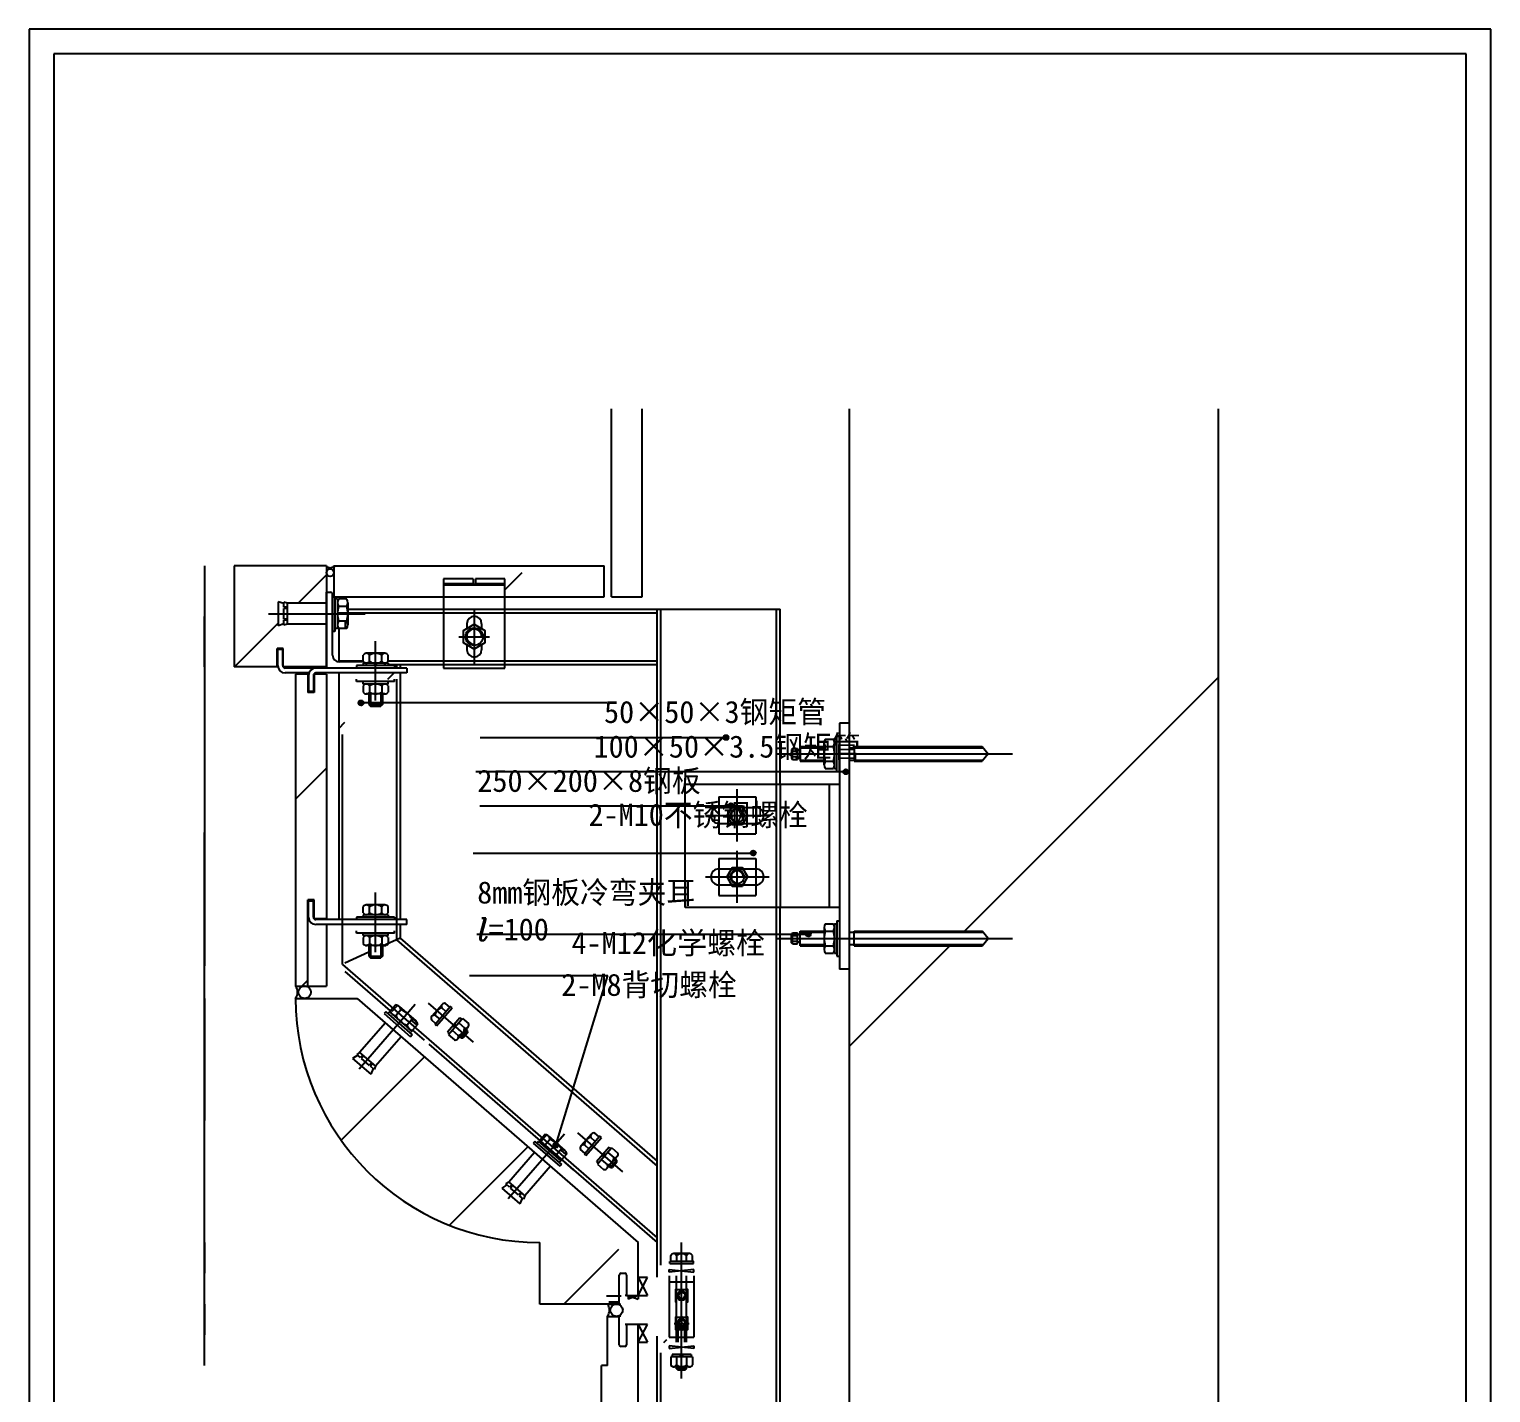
# Model space of a CAD drawing. Header units: metres. Extents: x -1 to 2084, y -1985 to 0.
# Drawn here: x 896 to 2084, y -1413 to -305 of the extents above; entities that cross this region are included whole.
import ezdxf

# ---------------------------------------------------------------- set-up
doc = ezdxf.new("R2010")
doc.units = ezdxf.units.M
for name, color, linetype in [('ASHADE', 1, 'Continuous'), ('图层1', 8, 'Continuous'), ('图框', 5, 'Continuous'), ('外形', 3, 'Continuous'), ('文字标注1', 4, 'Continuous'), ('轴线', 6, 'Continuous')]:
    doc.layers.add(name, color=color, linetype=linetype)
doc.dimstyles.get("Standard").update_dxf_attribs({"dimtxt": 2.5, "dimasz": 2.5, "dimexe": 1.25, "dimexo": 0.625, "dimtad": 1, "dimcen": 2.5, "dimazin": 3, "dimtfac": 1, "dimtmove": 0, "dimatfit": 3})

# ---------------------------------------------------------------- blocks, each defined once
blk = doc.blocks.new('_CLOSEDFILLED')
at = {"color": 0, "linetype": 'BYBLOCK'}
blk.add_solid([(-1, 0.2), (0, 0), (-1, -0.2)], dxfattribs=at)
blk = doc.blocks.new('*D9')
for p, q in [((1038.51, -740.99), (1038.51, -781.99)), ((1038.26, -781.99), (1038.01, -781.99)), ((1038.51, -822.99), (1038.51, -781.99)), ((1038.51, -781.99), (1038.51, -781.99)), ((1038.76, -781.99), (1039.01, -781.99))]:
    blk.add_line(p, q)
at = {"layer": 'Defpoints'}
for p in [(1038.51, -740.99), (1038.51, -781.99), (1038.51, -822.99)]:
    blk.add_point(p, dxfattribs=at)
at = {"xscale": 0.25, "yscale": 0.25}
blk.add_blockref('_CLOSEDFILLED', (1038.51, -781.99), dxfattribs=at)
at = {"xscale": 0.25, "yscale": 0.25, "rotation": 180}
blk.add_blockref('_CLOSEDFILLED', (1038.51, -781.99), dxfattribs=at)
at = {"insert": (1038.51, -780.865), "char_height": 1, "attachment_point": 5}
blk.add_mtext('0', dxfattribs=at)
blk = doc.blocks.new('*D10')
for p, q in [((1038.51, -822.99), (1038.51, -957.74)), ((1038.26, -957.74), (1038.01, -957.74)), ((1038.51, -1092.49), (1038.51, -957.74)), ((1038.51, -957.74), (1038.51, -957.74)), ((1038.76, -957.74), (1039.01, -957.74))]:
    blk.add_line(p, q)
at = {"layer": 'Defpoints'}
for p in [(1038.51, -822.99), (1038.51, -957.74), (1038.51, -1092.49)]:
    blk.add_point(p, dxfattribs=at)
at = {"xscale": 0.25, "yscale": 0.25}
blk.add_blockref('_CLOSEDFILLED', (1038.51, -957.74), dxfattribs=at)
at = {"xscale": 0.25, "yscale": 0.25, "rotation": 180}
blk.add_blockref('_CLOSEDFILLED', (1038.51, -957.74), dxfattribs=at)
at = {"insert": (1038.51, -956.615), "char_height": 1, "attachment_point": 5}
blk.add_mtext('0', dxfattribs=at)
blk = doc.blocks.new('*D11')
for p, q in [((1038.51, -1092.49), (1038.51, -1191.74)), ((1038.26, -1191.74), (1038.01, -1191.74)), ((1038.51, -1290.99), (1038.51, -1191.74)), ((1038.51, -1191.74), (1038.51, -1191.74)), ((1038.76, -1191.74), (1039.01, -1191.74))]:
    blk.add_line(p, q)
at = {"layer": 'Defpoints'}
for p in [(1038.51, -1092.49), (1038.51, -1191.74), (1038.51, -1290.99)]:
    blk.add_point(p, dxfattribs=at)
at = {"xscale": 0.25, "yscale": 0.25}
blk.add_blockref('_CLOSEDFILLED', (1038.51, -1191.74), dxfattribs=at)
at = {"xscale": 0.25, "yscale": 0.25, "rotation": 180}
blk.add_blockref('_CLOSEDFILLED', (1038.51, -1191.74), dxfattribs=at)
at = {"insert": (1038.51, -1190.615), "char_height": 1, "attachment_point": 5}
blk.add_mtext('0', dxfattribs=at)
blk = doc.blocks.new('*D12')
for p, q in [((1038.51, -1290.99), (1038.51, -1315.99)), ((1038.26, -1315.99), (1038.01, -1315.99)), ((1038.51, -1340.99), (1038.51, -1315.99)), ((1038.51, -1315.99), (1038.51, -1315.99)), ((1038.76, -1315.99), (1039.01, -1315.99))]:
    blk.add_line(p, q)
at = {"layer": 'Defpoints'}
for p in [(1038.51, -1290.99), (1038.51, -1315.99), (1038.51, -1340.99)]:
    blk.add_point(p, dxfattribs=at)
at = {"xscale": 0.25, "yscale": 0.25}
blk.add_blockref('_CLOSEDFILLED', (1038.51, -1315.99), dxfattribs=at)
at = {"xscale": 0.25, "yscale": 0.25, "rotation": 180}
blk.add_blockref('_CLOSEDFILLED', (1038.51, -1315.99), dxfattribs=at)
at = {"insert": (1038.51, -1314.865), "char_height": 1, "attachment_point": 5}
blk.add_mtext('0', dxfattribs=at)
blk = doc.blocks.new('*D13')
for p, q in [((1038.51, -1340.99), (1038.51, -1365.99)), ((1038.26, -1365.99), (1038.01, -1365.99)), ((1038.51, -1390.99), (1038.51, -1365.99)), ((1038.51, -1365.99), (1038.51, -1365.99)), ((1038.76, -1365.99), (1039.01, -1365.99))]:
    blk.add_line(p, q)
at = {"layer": 'Defpoints'}
for p in [(1038.51, -1340.99), (1038.51, -1365.99), (1038.51, -1390.99)]:
    blk.add_point(p, dxfattribs=at)
at = {"xscale": 0.25, "yscale": 0.25}
blk.add_blockref('_CLOSEDFILLED', (1038.51, -1365.99), dxfattribs=at)
at = {"xscale": 0.25, "yscale": 0.25, "rotation": 180}
blk.add_blockref('_CLOSEDFILLED', (1038.51, -1365.99), dxfattribs=at)
at = {"insert": (1038.51, -1364.865), "char_height": 1, "attachment_point": 5}
blk.add_mtext('0', dxfattribs=at)
blk = doc.blocks.new('*D14')
for p, q in [((1038.51, -740.99), (1038.51, -1065.99)), ((1038.26, -1065.99), (1038.01, -1065.99)), ((1038.51, -1390.99), (1038.51, -1065.99)), ((1038.51, -1065.99), (1038.51, -1065.99)), ((1038.76, -1065.99), (1039.01, -1065.99))]:
    blk.add_line(p, q)
at = {"layer": 'Defpoints'}
for p in [(1038.51, -740.99), (1038.51, -1065.99), (1038.51, -1390.99)]:
    blk.add_point(p, dxfattribs=at)
at = {"xscale": 0.25, "yscale": 0.25}
blk.add_blockref('_CLOSEDFILLED', (1038.51, -1065.99), dxfattribs=at)
at = {"xscale": 0.25, "yscale": 0.25, "rotation": 180}
blk.add_blockref('_CLOSEDFILLED', (1038.51, -1065.99), dxfattribs=at)
at = {"insert": (1038.51, -1064.865), "char_height": 1, "attachment_point": 5}
blk.add_mtext('0', dxfattribs=at)

msp = doc.modelspace()

# ---------------------------------------------------------------- hatches: boundary and pattern name
h = msp.add_hatch()
h.set_pattern_fill('AR-SAND')
h.paths.add_polyline_path([(1143.51, -740.99, -0.49), (1137.51, -740.99), (1137.51, -746.46, -1), (1143.51, -746.46)])
h = msp.add_hatch()
h.set_pattern_fill('ANSI37', scale=25)
h.paths.add_polyline_path([(1143.51, -746.46, 1), (1137.51, -746.46, 1)])
at = {"layer": 'ASHADE'}
h = msp.add_hatch(dxfattribs=at)
h.set_pattern_fill('SOLID')
h.paths.add_polyline_path([(1167.7, -852.33, -1), (1163.7, -852.33, -1)])
h = msp.add_hatch(dxfattribs=at)
h.set_pattern_fill('SOLID')
h.paths.add_polyline_path([(1460.36, -880.47, 1), (1464.36, -880.47, 1)])
h = msp.add_hatch(dxfattribs=at)
h.set_pattern_fill('SOLID')
h.paths.add_polyline_path([(1557.7, -908.31, 1), (1561.7, -908.31, 1)])
h = msp.add_hatch(dxfattribs=at)
h.set_pattern_fill('SOLID')
h.paths.add_polyline_path([(1464.34, -935.95, 1), (1468.34, -935.95, 1)])
h = msp.add_hatch(dxfattribs=at)
h.set_pattern_fill('SOLID')
h.paths.add_polyline_path([(1482.48, -974.33, 1), (1486.48, -974.33, 1)])
h = msp.add_hatch(dxfattribs=at)
h.set_pattern_fill('SOLID')
h.paths.add_polyline_path([(1527.22, -1040.17, 1), (1531.22, -1040.17, 1)])
h = msp.add_hatch(dxfattribs=at)
h.set_pattern_fill('SOLID')
h.paths.add_polyline_path([(1322.04, -1211.71, 1), (1326.04, -1211.71, 1)])
at = {"layer": '图层1'}
h = msp.add_hatch(dxfattribs=at)
h.set_pattern_fill('AR-CONC', scale=20)
h.paths.add_polyline_path([(1675.51, -893.76), (1670.51, -899.76), (1566.51, -899.76), (1566.51, -898.76), (1562.51, -898.76), (1562.51, -1038.76), (1566.51, -1038.76), (1566.51, -1037.76), (1670.51, -1037.76), (1675.51, -1043.76), (1670.51, -1049.76), (1566.51, -1049.76), (1566.51, -1048.76), (1562.51, -1048.76), (1562.51, -1461.11), (1862.51, -1461.11), (1862.51, -613.32), (1562.51, -613.32), (1562.51, -888.76), (1566.51, -888.76), (1566.51, -887.76), (1670.51, -887.76)])
h = msp.add_hatch(dxfattribs=at)
h.set_pattern_fill('ANSI31', scale=300)
h.paths.add_polyline_path([(1675.51, -893.76), (1670.51, -899.76), (1566.51, -899.76), (1566.51, -898.76), (1562.51, -898.76), (1562.51, -1038.76), (1566.51, -1038.76), (1566.51, -1037.76), (1670.51, -1037.76), (1675.51, -1043.76), (1670.51, -1049.76), (1566.51, -1049.76), (1566.51, -1048.76), (1562.51, -1048.76), (1562.51, -1461.11), (1862.51, -1461.11), (1862.51, -613.32), (1562.51, -613.32), (1562.51, -888.76), (1566.51, -888.76), (1566.51, -887.76), (1670.51, -887.76)])
h = msp.add_hatch(dxfattribs=at)
h.set_pattern_fill('ANSI33', scale=35)
h.paths.add_polyline_path([(1137.51, -740.99), (1062.51, -740.99), (1062.51, -822.99), (1097.51, -822.99), (1097.51, -807.99), (1102.51, -807.99), (1102.51, -822.99), (1137.51, -822.99), (1137.51, -788.43), (1105.65, -788.43), (1102.92, -789.25), (1102.92, -788.16), (1098.25, -789.56), (1098.25, -770.14), (1102.92, -771.54), (1102.92, -770.45), (1105.65, -771.27), (1137.51, -771.27), (1137.51, -762.31)])
h = msp.add_hatch(dxfattribs=at)
h.set_pattern_fill('ANSI33', scale=35)
h.paths.add_polyline_path([(1282.69, -751.49), (1282.69, -765.99), (1363.21, -765.99), (1363.21, -740.99), (1143.51, -740.99), (1143.51, -765.54), (1144.51, -765.54), (1144.51, -765.99), (1232.69, -765.99), (1232.69, -751.49), (1256.69, -751.49), (1256.69, -755.49, 1), (1258.69, -755.49), (1258.69, -751.49)])
h = msp.add_hatch(dxfattribs=at)
h.set_pattern_fill('ANSI33', scale=35)
h.paths.add_polyline_path([(1137.51, -828.99), (1127.51, -828.99), (1127.51, -843.99), (1122.51, -843.99), (1122.51, -828.99), (1112.51, -828.99), (1112.51, -1082.49), (1119.08, -1082.49, -0.08), (1120.67, -1082.49), (1122.51, -1082.49), (1122.51, -1012.49), (1127.51, -1012.49), (1127.51, -1027.49), (1137.51, -1027.49)])
h = msp.add_hatch(dxfattribs=at)
h.set_pattern_fill('ANSI31', scale=30)
h.paths.add_polyline_path([(1195.85, -832.99, 0.41), (1197.51, -831.32), (1197.51, -827.99), (1147.51, -827.99), (1147.51, -877.99), (1150.85, -877.99, 0.41), (1152.51, -876.32), (1152.51, -838.49, -0.41), (1158.01, -832.99)])
h = msp.add_hatch(dxfattribs=at)
h.set_pattern_fill('ANSI31', scale=30)
h.paths.add_polyline_path([(1195.85, -1037.49, 0.41), (1197.51, -1035.82), (1197.51, -1032.49), (1147.51, -1032.49), (1147.51, -1082.49), (1150.85, -1082.49, 0.41), (1152.51, -1080.82), (1152.51, -1042.99, -0.41), (1158.01, -1037.49)])
h = msp.add_hatch(dxfattribs=at)
h.set_pattern_fill('AR-SAND')
h.paths.add_polyline_path([(1119.08, -1082.49), (1112.51, -1082.49, -0.32), (1112.51, -1092.49), (1119.08, -1092.49, -0.37), (1114.81, -1087.49, -0.37)])
h = msp.add_hatch(dxfattribs=at)
h.set_pattern_fill('ANSI33', scale=35)
h.paths.add_polyline_path([(1198.4, -1123.67), (1177.51, -1147.72), (1176.33, -1150.32), (1175.51, -1149.61), (1173.51, -1154.05), (1158.84, -1141.31), (1162.96, -1138.71), (1162.14, -1138), (1164.56, -1136.47), (1185.45, -1112.42), (1176.39, -1104.54), (1162.51, -1092.49), (1120.67, -1092.49, -0.08), (1119.08, -1092.49), (1112.51, -1092.49, 0.41), (1311.01, -1290.99), (1311.01, -1340.99), (1372.58, -1340.99, -0.08), (1374.17, -1340.99), (1375.51, -1340.99), (1375.51, -1317.49, -0.41), (1377.01, -1315.99), (1380.01, -1315.99, -0.41), (1381.51, -1317.49), (1381.51, -1333.99), (1391.01, -1333.99), (1391.01, -1290.99), (1319.67, -1229.01), (1298.77, -1253.07), (1297.6, -1255.67), (1296.78, -1254.96), (1294.78, -1259.4), (1280.11, -1246.66), (1284.23, -1244.06), (1283.41, -1243.34), (1285.82, -1241.82), (1306.72, -1217.76), (1297.66, -1209.89)])
h = msp.add_hatch(dxfattribs=at)
h.set_pattern_fill('ANSI37', scale=26.65)
h.paths.add_polyline_path([(1114.81, -1087.49, 1), (1124.94, -1087.49, 1)])
h = msp.add_hatch(dxfattribs=at)
h.set_pattern_fill('ANSI31', scale=30)
h.paths.add_polyline_path([(1256.14, -1096.56, 0.41), (1255.98, -1094.21), (1253.46, -1092.02), (1220.67, -1129.77), (1258.42, -1162.56), (1260.6, -1160.04, 0.41), (1260.44, -1157.69), (1231.88, -1132.88, -0.41), (1231.33, -1125.12)])
h = msp.add_hatch(dxfattribs=at)
h.set_pattern_fill('ANSI31', scale=30)
h.paths.add_polyline_path([(1377.41, -1201.9, 0.41), (1377.25, -1199.55), (1374.73, -1197.37), (1341.94, -1235.11), (1379.68, -1267.9), (1381.87, -1265.39, 0.41), (1381.71, -1263.03), (1353.14, -1238.22, -0.41), (1352.6, -1230.46)])
h = msp.add_hatch(dxfattribs=at)
h.set_pattern_fill('AR-SAND')
h.paths.add_polyline_path([(1377.01, -1315.99, 0.41), (1375.51, -1317.49), (1375.51, -1333.99), (1376.4, -1333.99), (1376.4, -1322.32, -0.6), (1377.65, -1319.99), (1379.15, -1319.99, -0.6), (1380.4, -1322.32), (1380.4, -1333.99), (1381.51, -1333.99), (1381.51, -1317.49, 0.41), (1380.01, -1315.99)])
h = msp.add_hatch(dxfattribs=at)
h.set_pattern_fill('ANSI31', scale=20)
h.paths.add_polyline_path([(1436.2, -1317.99, -0.41), (1438.2, -1319.99), (1438.2, -1324.99), (1441.2, -1324.99), (1441.2, -1319.99, 0.41), (1436.2, -1314.99), (1426.2, -1314.99), (1426.2, -1317.99)])
h.paths.add_polyline_path([(1416.2, -1314.99, 0.41), (1411.2, -1319.99), (1411.2, -1369.99, 0.41), (1416.2, -1374.99), (1426.2, -1374.99), (1426.2, -1371.99), (1416.2, -1371.99, -0.41), (1414.2, -1369.99), (1414.2, -1319.99, -0.41), (1416.2, -1317.99), (1426.2, -1317.99), (1426.2, -1314.99)])
h.paths.add_polyline_path([(1436.2, -1374.99, 0.41), (1441.2, -1369.99), (1441.2, -1364.99), (1438.2, -1364.99), (1438.2, -1369.99, -0.41), (1436.2, -1371.99), (1426.2, -1371.99), (1426.2, -1374.99)])
h = msp.add_hatch(dxfattribs=at)
h.set_pattern_fill('AR-SAND')
h.paths.add_polyline_path([(1372.58, -1340.99), (1366.01, -1340.99, -0.32), (1366.01, -1350.99), (1372.58, -1350.99, -0.37), (1368.31, -1345.99, -0.37)])
h = msp.add_hatch(dxfattribs=at)
h.set_pattern_fill('ANSI37', scale=26.65)
h.paths.add_polyline_path([(1368.31, -1345.99, 1), (1378.44, -1345.99, 1)])
h = msp.add_hatch(dxfattribs=at)
h.set_pattern_fill('ANSI33', scale=35)
h.paths.add_polyline_path([(1391.01, -1357.49), (1381.51, -1357.49), (1381.51, -1373.99, -0.41), (1380.01, -1375.49), (1377.01, -1375.49, -0.41), (1375.51, -1373.99), (1375.51, -1350.99), (1374.17, -1350.99, -0.08), (1372.58, -1350.99), (1366.01, -1350.99), (1366.01, -1390.99), (1361.01, -1390.99), (1361.01, -1461.11), (1391.01, -1461.11)])
h = msp.add_hatch(dxfattribs=at)
h.set_pattern_fill('AR-SAND')
h.paths.add_polyline_path([(1376.4, -1350.99, -0.41), (1376.9, -1350.49), (1375.51, -1350.49), (1375.51, -1373.99, 0.41), (1377.01, -1375.49), (1380.01, -1375.49, 0.41), (1381.51, -1373.99), (1381.51, -1357.49), (1380.4, -1357.49), (1380.4, -1369.16, -0.6), (1379.15, -1371.49), (1377.65, -1371.49, -0.6), (1376.4, -1369.16)])

# ---------------------------------------------------------------- linework, layer by layer
for p, q in [((1102.92, -771.54), (1098.25, -770.14)), ((1098.25, -770.14), (1098.25, -789.56)), ((1105.65, -771.27), (1102.92, -770.45)), ((1102.92, -774.52), (1102.92, -770.45)), ((1137.51, -771.27), (1105.65, -771.27)), ((1105.65, -771.27), (1105.65, -788.43)), ((1144.51, -765.54), (1142.51, -765.54)), ((1142.51, -765.54), (1142.51, -794.16)), ((1144.51, -765.54), (1144.51, -794.16)), ((1146.51, -767.86), (1144.51, -767.86)), ((1146.51, -767.86), (1146.51, -791.84)), ((1154.05, -767.86), (1147.38, -767.86)), ((1154.91, -770.86), (1154.91, -788.84)), ((1105.65, -774.52), (1102.92, -774.52)), ((1102.92, -784.14), (1102.92, -775.56)), ((1105.65, -775.56), (1102.92, -775.56)), ((1154.05, -773.86), (1147.38, -773.86)), ((1102.92, -788.16), (1098.25, -789.56)), ((1105.65, -784.14), (1102.92, -784.14)), ((1102.92, -789.25), (1102.92, -785.18)), ((1105.65, -785.18), (1102.92, -785.18)), ((1105.65, -788.43), (1102.92, -789.25)), ((1137.51, -788.43), (1105.65, -788.43)), ((1144.51, -794.16), (1142.51, -794.16)), ((1146.51, -791.84), (1144.51, -791.84)), ((1154.05, -785.85), (1147.38, -785.85)), ((1154.05, -791.84), (1147.38, -791.84)), ((1154.91, -786.77), (1153.08, -786.77)), ((1153.08, -791.84), (1153.08, -786.77)), ((1263.69, -787.92), (1263.69, -791.86)), ((1102.51, -807.99), (1097.51, -807.99)), ((1097.51, -822.99), (1097.51, -807.99)), ((1098.01, -821.99), (1098.01, -808.99)), ((1102.01, -808.99), (1098.01, -808.99)), ((1102.01, -821.99), (1102.01, -808.99)), ((1102.51, -822.99), (1102.51, -807.99)), ((1167.42, -818.49), (1167.42, -813.49)), ((1185.09, -811.99), (1169.94, -811.99)), ((1172.47, -818.49), (1172.47, -813.49)), ((1182.56, -818.49), (1182.56, -813.49)), ((1187.61, -818.49), (1187.61, -813.49)), ((1203.01, -823.99), (1104.01, -823.99)), ((1123.36, -827.99), (1104.01, -827.99)), ((1122.51, -828.99), (1122.51, -843.99)), ((1123.01, -829.99), (1123.01, -842.99)), ((1127.01, -829.99), (1127.01, -842.99)), ((1127.51, -828.99), (1127.51, -843.99)), ((1203.01, -827.99), (1129.01, -827.99)), ((1162.1, -821.99), (1162.1, -823.99)), ((1192.93, -821.99), (1162.1, -821.99)), ((1167.42, -819.99), (1167.42, -821.99)), ((1187.61, -819.99), (1167.42, -819.99)), ((1187.61, -819.99), (1187.61, -821.99)), ((1192.93, -821.99), (1192.93, -823.99)), ((1203.01, -823.99), (1203.01, -827.99)), ((1127.01, -842.99), (1123.01, -842.99)), ((1162.1, -834.99), (1162.1, -832.99)), ((1192.93, -834.99), (1162.1, -834.99)), ((1167.42, -836.99), (1167.42, -834.99)), ((1187.61, -836.99), (1167.42, -836.99)), ((1167.42, -838.49), (1167.42, -843.49)), ((1172.47, -838.49), (1172.47, -843.49)), ((1182.56, -838.49), (1182.56, -843.49)), ((1187.61, -836.99), (1187.61, -834.99)), ((1187.61, -838.49), (1187.61, -843.49)), ((1192.93, -834.99), (1192.93, -832.99)), ((1127.51, -843.99), (1122.51, -843.99)), ((1185.09, -844.99), (1169.94, -844.99)), ((1172.02, -844.99), (1172.02, -853.62)), ((1172.02, -853.62), (1173.32, -854.92)), ((1172.02, -853.62), (1183.01, -853.62)), ((1173.32, -844.99), (1173.32, -853.62)), ((1173.32, -854.92), (1181.71, -854.92)), ((1181.71, -844.99), (1181.71, -853.62)), ((1183.01, -853.62), (1181.71, -854.92)), ((1183.01, -844.99), (1183.01, -853.62)), ((1516.51, -889.26), (1515.51, -890.26)), ((1515.51, -890.26), (1515.51, -897.26)), ((1516.51, -889.26), (1520.51, -889.26)), ((1520.51, -889.26), (1520.51, -898.26)), ((1522.51, -890.76), (1520.51, -890.76)), ((1522.51, -887.76), (1522.51, -899.76)), ((1522.51, -887.76), (1542.11, -887.76)), ((1522.51, -888.76), (1542.11, -888.76)), ((1542.11, -902.75), (1542.11, -884.77)), ((1542.98, -881.77), (1549.65, -881.77)), ((1542.98, -887.76), (1549.65, -887.76)), ((1550.51, -881.77), (1552.51, -881.77)), ((1550.51, -905.75), (1550.51, -881.77)), ((1552.51, -879.45), (1554.51, -879.45)), ((1552.51, -908.07), (1552.51, -879.45)), ((1554.51, -908.07), (1554.51, -879.45)), ((1562.51, -888.76), (1671.35, -888.76)), ((1566.51, -887.76), (1566.51, -899.76)), ((1566.51, -887.76), (1670.51, -887.76)), ((1670.51, -887.76), (1675.51, -893.76)), ((1515.51, -897.26), (1516.51, -898.26)), ((1516.51, -891.51), (1520.51, -891.51)), ((1516.51, -896.01), (1520.51, -896.01)), ((1516.51, -898.26), (1520.51, -898.26)), ((1522.51, -896.76), (1520.51, -896.76)), ((1522.51, -898.76), (1542.11, -898.76)), ((1522.51, -899.76), (1542.11, -899.76)), ((1542.98, -899.75), (1549.65, -899.75)), ((1562.51, -898.76), (1671.35, -898.76)), ((1566.51, -899.76), (1670.51, -899.76)), ((1675.51, -893.76), (1670.51, -899.76)), ((1542.98, -905.75), (1549.65, -905.75)), ((1550.51, -905.75), (1552.51, -905.75)), ((1552.51, -908.07), (1554.51, -908.07)), ((1127.51, -1012.49), (1122.51, -1012.49)), ((1122.51, -1082.49), (1122.51, -1012.49)), ((1127.01, -1013.49), (1123.01, -1013.49)), ((1123.01, -1026.49), (1123.01, -1013.49)), ((1127.01, -1026.49), (1127.01, -1013.49)), ((1127.51, -1027.49), (1127.51, -1012.49)), ((1167.42, -1022.99), (1167.42, -1017.99)), ((1185.09, -1016.49), (1169.94, -1016.49)), ((1172.47, -1022.99), (1172.47, -1017.99)), ((1182.56, -1022.99), (1182.56, -1017.99)), ((1187.61, -1022.99), (1187.61, -1017.99)), ((1127.51, -1027.49), (1137.51, -1027.49)), ((1203.01, -1028.49), (1129.01, -1028.49)), ((1203.01, -1032.49), (1129.01, -1032.49)), ((1192.93, -1026.49), (1162.1, -1026.49)), ((1162.1, -1026.49), (1162.1, -1028.49)), ((1187.61, -1024.49), (1167.42, -1024.49)), ((1167.42, -1024.49), (1167.42, -1026.49)), ((1187.61, -1024.49), (1187.61, -1026.49)), ((1192.93, -1026.49), (1192.93, -1028.49)), ((1203.01, -1032.49), (1203.01, -1028.49)), ((1542.98, -1031.77), (1549.65, -1031.77)), ((1550.51, -1031.77), (1552.51, -1031.77)), ((1550.51, -1031.77), (1550.51, -1055.75)), ((1552.51, -1029.45), (1554.51, -1029.45)), ((1552.51, -1029.45), (1552.51, -1058.07)), ((1554.51, -1029.45), (1554.51, -1058.07)), ((1162.1, -1039.49), (1162.1, -1037.49)), ((1192.93, -1039.49), (1162.1, -1039.49)), ((1167.42, -1041.49), (1167.42, -1039.49)), ((1187.61, -1041.49), (1167.42, -1041.49)), ((1167.42, -1042.99), (1167.42, -1047.99)), ((1172.47, -1042.99), (1172.47, -1047.99)), ((1182.56, -1042.99), (1182.56, -1047.99)), ((1187.61, -1041.49), (1187.61, -1039.49)), ((1187.61, -1042.99), (1187.61, -1047.99)), ((1192.93, -1039.49), (1192.93, -1037.49)), ((1515.51, -1040.26), (1516.51, -1039.26)), ((1515.51, -1047.26), (1515.51, -1040.26)), ((1516.51, -1039.26), (1520.51, -1039.26)), ((1516.51, -1041.51), (1520.51, -1041.51)), ((1520.51, -1048.26), (1520.51, -1039.26)), ((1522.51, -1040.76), (1520.51, -1040.76)), ((1522.51, -1049.76), (1522.51, -1037.76)), ((1522.51, -1037.76), (1542.11, -1037.76)), ((1522.51, -1038.76), (1542.11, -1038.76)), ((1542.11, -1034.77), (1542.11, -1052.75)), ((1542.98, -1037.76), (1549.65, -1037.76)), ((1562.51, -1038.76), (1671.35, -1038.76)), ((1566.51, -1049.76), (1566.51, -1037.76)), ((1566.51, -1037.76), (1670.51, -1037.76)), ((1675.51, -1043.76), (1670.51, -1037.76)), ((1670.51, -1049.76), (1675.51, -1043.76)), ((1185.09, -1049.49), (1169.94, -1049.49)), ((1172.02, -1049.49), (1172.02, -1058.12)), ((1173.32, -1049.49), (1173.32, -1058.12)), ((1181.71, -1049.49), (1181.71, -1058.12)), ((1183.01, -1049.49), (1183.01, -1058.12)), ((1516.51, -1048.26), (1515.51, -1047.26)), ((1516.51, -1046.01), (1520.51, -1046.01)), ((1516.51, -1048.26), (1520.51, -1048.26)), ((1522.51, -1046.76), (1520.51, -1046.76)), ((1522.51, -1048.76), (1542.11, -1048.76)), ((1522.51, -1049.76), (1542.11, -1049.76)), ((1542.98, -1049.75), (1549.65, -1049.75)), ((1542.98, -1055.75), (1549.65, -1055.75)), ((1550.51, -1055.75), (1552.51, -1055.75)), ((1562.51, -1048.76), (1671.35, -1048.76)), ((1566.51, -1049.76), (1670.51, -1049.76)), ((1172.02, -1058.12), (1183.01, -1058.12)), ((1172.02, -1058.12), (1173.32, -1059.42)), ((1173.32, -1059.42), (1181.71, -1059.42)), ((1183.01, -1058.12), (1181.71, -1059.42)), ((1552.51, -1058.07), (1554.51, -1058.07)), ((1185.71, -1103.37), (1184.4, -1104.88)), ((1185.71, -1103.37), (1207.32, -1122.14)), ((1188.78, -1103.39), (1187.47, -1104.9)), ((1188.78, -1103.39), (1206.88, -1119.11)), ((1193.72, -1097.7), (1189.34, -1102.73)), ((1198.25, -1101.63), (1193.87, -1106.66)), ((1196.55, -1099.01), (1210.13, -1110.8)), ((1231.59, -1097.42), (1223.2, -1107.08)), ((1227.14, -1114.74), (1239.73, -1100.25)), ((1238, -1099.8), (1234.37, -1096.65)), ((1185.45, -1112.42), (1164.56, -1136.47)), ((1184.4, -1104.88), (1206.01, -1123.65)), ((1207.3, -1109.49), (1202.92, -1114.53)), ((1208.56, -1109.44), (1207.35, -1110.83)), ((1211.18, -1114.16), (1207.35, -1110.83)), ((1211.82, -1113.42), (1207.45, -1118.46)), ((1226.45, -1113.09), (1222.83, -1109.94)), ((1227.14, -1114.74), (1225.93, -1113.69)), ((1246.01, -1108.22), (1235.89, -1119.88)), ((1248.23, -1108.72), (1236.69, -1122.01)), ((1247.52, -1109.54), (1237.4, -1121.19)), ((1240.97, -1114.04), (1241.54, -1116.42)), ((1241.89, -1112.97), (1242.47, -1115.36)), ((1252.69, -1115.78), (1244.3, -1125.44)), ((1245.08, -1112.34), (1249.91, -1116.54)), ((1246.01, -1108.22), (1247.52, -1109.54)), ((1248.23, -1108.72), (1253.06, -1112.92)), ((1198.4, -1123.67), (1177.51, -1147.72)), ((1206.88, -1119.11), (1205.57, -1120.62)), ((1207.32, -1122.14), (1206.01, -1123.65)), ((1235.89, -1119.88), (1237.4, -1121.19)), ((1236.69, -1122.01), (1241.52, -1126.2)), ((1239.84, -1118.38), (1244.67, -1122.58)), ((1247.08, -1124.68), (1245.87, -1123.63)), ((1247.87, -1123.77), (1246.66, -1122.72)), ((1252.33, -1118.64), (1247.08, -1124.68)), ((1247.08, -1124.68), (1248.78, -1124.56)), ((1252.45, -1120.33), (1248.78, -1124.56)), ((1251.54, -1119.54), (1250.33, -1118.49)), ((1252.33, -1118.64), (1251.12, -1117.59)), ((1252.45, -1120.33), (1252.33, -1118.64)), ((1162.96, -1138.71), (1158.84, -1141.31)), ((1164.56, -1136.47), (1162.14, -1138)), ((1165.21, -1140.67), (1162.14, -1138)), ((1164.56, -1136.47), (1177.51, -1147.72)), ((1167.01, -1138.6), (1165.21, -1140.67)), ((1167.79, -1139.28), (1166, -1141.35)), ((1158.84, -1141.31), (1173.51, -1154.05)), ((1172.47, -1146.97), (1166, -1141.35)), ((1174.27, -1144.91), (1172.47, -1146.97)), ((1175.05, -1145.59), (1173.26, -1147.66)), ((1176.33, -1150.32), (1173.26, -1147.66)), ((1175.51, -1149.61), (1173.51, -1154.05)), ((1177.51, -1147.72), (1176.33, -1150.32)), ((1306.98, -1208.72), (1305.67, -1210.23)), ((1305.67, -1210.23), (1327.28, -1229)), ((1306.98, -1208.72), (1328.59, -1227.49)), ((1310.05, -1208.73), (1308.73, -1210.24)), ((1310.05, -1208.73), (1328.15, -1224.46)), ((1314.99, -1203.04), (1310.61, -1208.08)), ((1319.51, -1206.97), (1315.14, -1212.01)), ((1317.82, -1204.36), (1331.39, -1216.15)), ((1352.86, -1202.76), (1344.46, -1212.43)), ((1348.4, -1220.09), (1361, -1205.59)), ((1359.26, -1205.15), (1355.64, -1202)), ((1306.72, -1217.76), (1285.82, -1241.82)), ((1328.56, -1214.84), (1324.19, -1219.87)), ((1329.83, -1214.79), (1328.62, -1216.18)), ((1332.45, -1219.5), (1328.62, -1216.18)), ((1333.09, -1218.77), (1328.71, -1223.8)), ((1347.72, -1218.43), (1344.1, -1215.29)), ((1348.4, -1220.09), (1347.2, -1219.04)), ((1367.28, -1213.57), (1357.16, -1225.23)), ((1369.5, -1214.07), (1357.96, -1227.35)), ((1368.79, -1214.88), (1358.67, -1226.54)), ((1362.23, -1219.38), (1362.81, -1221.77)), ((1363.16, -1218.32), (1363.74, -1220.7)), ((1373.96, -1221.12), (1365.57, -1230.79)), ((1366.35, -1217.69), (1371.18, -1221.89)), ((1367.28, -1213.57), (1368.79, -1214.88)), ((1369.5, -1214.07), (1374.33, -1218.26)), ((1373.6, -1223.98), (1372.39, -1222.93)), ((1319.67, -1229.01), (1298.77, -1253.07)), ((1328.15, -1224.46), (1326.84, -1225.97)), ((1328.59, -1227.49), (1327.28, -1229)), ((1357.16, -1225.23), (1358.67, -1226.54)), ((1357.96, -1227.35), (1362.79, -1231.55)), ((1361.11, -1223.73), (1365.93, -1227.92)), ((1368.35, -1230.02), (1367.14, -1228.97)), ((1369.14, -1229.12), (1367.93, -1228.07)), ((1373.6, -1223.98), (1368.35, -1230.02)), ((1368.35, -1230.02), (1370.04, -1229.9)), ((1373.72, -1225.68), (1370.04, -1229.9)), ((1372.81, -1224.89), (1371.6, -1223.84)), ((1373.72, -1225.68), (1373.6, -1223.98)), ((1284.23, -1244.06), (1280.11, -1246.66)), ((1280.11, -1246.66), (1294.78, -1259.4)), ((1285.82, -1241.82), (1283.41, -1243.34)), ((1286.48, -1246.01), (1283.41, -1243.34)), ((1285.82, -1241.82), (1298.77, -1253.07)), ((1288.28, -1243.95), (1286.48, -1246.01)), ((1289.06, -1244.63), (1287.27, -1246.69)), ((1293.74, -1252.32), (1287.27, -1246.69)), ((1295.54, -1250.25), (1293.74, -1252.32)), ((1296.32, -1250.94), (1294.53, -1253)), ((1297.6, -1255.67), (1294.53, -1253)), ((1296.78, -1254.96), (1294.78, -1259.4)), ((1298.77, -1253.07), (1297.6, -1255.67)), ((1416.6, -1307.99), (1416.6, -1306.39)), ((1417.4, -1306.39), (1417.4, -1301.59)), ((1432.6, -1299.99), (1419.8, -1299.99)), ((1435, -1306.39), (1435, -1301.59)), ((1416.2, -1314.99), (1416.2, -1312.99)), ((1416.2, -1312.99), (1436.2, -1314.99)), ((1436.2, -1312.99), (1416.2, -1314.99)), ((1416.2, -1317.99), (1416.2, -1367.99)), ((1416.6, -1307.99), (1435.8, -1307.99)), ((1422.18, -1371.99), (1422.18, -1317.99)), ((1430.18, -1371.99), (1430.18, -1317.99)), ((1436.2, -1314.99), (1436.2, -1312.99)), ((1436.2, -1317.99), (1436.2, -1367.99)), ((1391.01, -1319.49), (1398.4, -1333.99)), ((1391.01, -1333.99), (1398.4, -1319.49)), ((1398.4, -1319.49), (1391.01, -1319.49)), ((1416.2, -1322.99), (1422.18, -1322.99)), ((1430.18, -1322.99), (1436.2, -1322.99)), ((1381.51, -1333.99), (1380.4, -1333.99)), ((1382.9, -1333.99), (1382.9, -1336.99)), ((1391.01, -1333.99), (1382.9, -1336.99)), ((1382.9, -1333.99), (1391.01, -1336.99)), ((1391.01, -1333.99), (1391.01, -1336.99)), ((1391.01, -1333.99), (1398.4, -1333.99)), ((1398.4, -1357.49), (1391.01, -1357.49)), ((1391.01, -1357.49), (1398.4, -1371.99)), ((1391.01, -1371.99), (1398.4, -1357.49)), ((1422.18, -1359.73), (1430.18, -1359.73)), ((1423.38, -1371.99), (1423.38, -1359.73)), ((1428.98, -1371.99), (1428.98, -1359.73)), ((1391.01, -1371.99), (1398.4, -1371.99)), ((1416.2, -1367.99), (1422.18, -1367.99)), ((1416.2, -1374.99), (1416.2, -1376.99)), ((1436.2, -1376.99), (1416.2, -1374.99)), ((1416.2, -1376.99), (1436.2, -1374.99)), ((1430.18, -1367.99), (1436.2, -1367.99)), ((1436.2, -1374.99), (1436.2, -1376.99)), ((1417.38, -1383.99), (1417.38, -1390.39)), ((1434.98, -1383.99), (1417.38, -1383.99)), ((1418.46, -1381.99), (1418.46, -1383.99)), ((1433.9, -1381.99), (1418.46, -1381.99)), ((1433.9, -1383.99), (1418.46, -1383.99)), ((1422.18, -1383.99), (1422.18, -1390.39)), ((1426.2, -1381.99), (1424.78, -1383.99)), ((1427.61, -1381.99), (1426.19, -1383.99)), ((1430.18, -1383.99), (1430.18, -1390.39)), ((1433.9, -1381.99), (1433.9, -1383.99)), ((1434.98, -1383.99), (1434.98, -1390.39)), ((1432.58, -1391.99), (1419.78, -1391.99)), ((1422.18, -1393.59), (1422.18, -1391.99)), ((1430.18, -1393.59), (1422.18, -1393.59)), ((1422.18, -1393.59), (1423.38, -1394.79)), ((1423.38, -1393.59), (1423.38, -1391.99)), ((1428.98, -1394.79), (1423.38, -1394.79)), ((1428.98, -1393.59), (1428.98, -1391.99)), ((1428.98, -1394.79), (1430.18, -1393.59)), ((1430.18, -1393.59), (1430.18, -1391.99))]:
    msp.add_line(p, q)
for points in [[(1239.73, -1100.25), (1238.52, -1099.2), (1225.93, -1113.69)], [(1361, -1205.59), (1359.79, -1204.54), (1347.2, -1219.04)], [(1435.8, -1307.99), (1435.8, -1306.39), (1416.6, -1306.39)], [(1422.18, -1329.24), (1421.2, -1329.24), (1421.2, -1339.24), (1422.18, -1339.24)], [(1430.18, -1339.24), (1431.2, -1339.24), (1431.2, -1329.24), (1430.18, -1329.24)], [(1422.24, -1351.74), (1421.26, -1351.74), (1421.26, -1361.74), (1422.24, -1361.74)], [(1430.24, -1361.74), (1431.26, -1361.74), (1431.26, -1351.74), (1430.24, -1351.74)]]:
    msp.add_lwpolyline(points)
for points in [[(1234.85, -1103.43), (1231.22, -1100.28, 0.4), (1225.98, -1106.32), (1229.6, -1109.46)], [(1241.52, -1126.2, 0.67), (1244.67, -1122.58, 0.4), (1249.91, -1116.54, 0.67), (1253.06, -1112.92)], [(1356.12, -1208.77), (1352.49, -1205.62, 0.4), (1347.25, -1211.66), (1350.87, -1214.81)], [(1362.79, -1231.55, 0.67), (1365.93, -1227.92, 0.4), (1371.18, -1221.89, 0.67), (1374.33, -1218.26)], [(1430.2, -1306.39), (1430.2, -1301.59, 0.4), (1422.2, -1301.59), (1422.2, -1306.39)], [(1417.38, -1390.39, 0.67), (1422.18, -1390.39, 0.4), (1430.18, -1390.39, 0.67), (1434.98, -1390.39)]]:
    msp.add_lwpolyline(points, format="xyb")
for centre, radius in [((1140.51, -746.46), 3), ((1471.51, -943.76), 7.39), ((1471.51, -993.76), 7.39), ((1119.87, -1087.49), 5.06), ((1373.37, -1345.99), 5.06)]:
    msp.add_circle(centre, radius)
for centre, radius, start, end in [((1140.51, -738.65), 3.8, 217.93, 322.07), ((1152.15, -770.86), 5.63, 147.86, 212.14), ((1149.28, -770.86), 5.63, 327.86, 32.14), ((1167.76, -779.85), 21.24, 163.61, 196.39), ((1133.67, -779.85), 21.24, 343.61, 16.39), ((1152.15, -788.84), 5.63, 147.86, 212.14), ((1149.28, -788.84), 5.63, 327.86, 32.14), ((1154.05, -785.85), 0, 180, 244.27), ((1169.94, -814.87), 2.87, 28.55, 151.45), ((1169.94, -817.12), 2.87, 208.55, 331.45), ((1177.51, -821.24), 9.24, 56.9, 123.1), ((1177.51, -810.75), 9.24, 236.9, 303.1), ((1172.47, -813.49), 0, 223.07, 165.96), ((1185.09, -814.87), 2.87, 28.55, 151.45), ((1185.09, -817.12), 2.87, 208.55, 331.45), ((1104.01, -821.99), 6, 180, 270), ((1104.01, -821.99), 2, 180, 270), ((1129.01, -829.99), 6, 90, 180), ((1129.01, -829.99), 2, 90, 180), ((1169.94, -839.87), 2.87, 28.55, 151.45), ((1177.51, -846.24), 9.24, 56.9, 123.1), ((1185.09, -839.87), 2.87, 28.55, 151.45), ((1169.94, -842.12), 2.87, 208.55, 331.45), ((1177.51, -835.75), 9.24, 236.9, 303.1), ((1172.47, -843.49), 0, 194.04, 136.93), ((1185.09, -842.12), 2.87, 208.55, 331.45), ((1517.53, -890.38), 1.52, 132.07, 227.93), ((1547.75, -884.77), 5.63, 147.86, 212.14), ((1563.36, -893.76), 21.24, 163.61, 196.39), ((1542.98, -887.76), 0, 0, 64.27), ((1544.88, -884.77), 5.63, 327.86, 32.14), ((1529.27, -893.76), 21.24, 343.61, 16.39), ((1517.53, -897.13), 1.52, 132.07, 227.93), ((1521.33, -893.76), 5.31, 154.94, 205.06), ((1547.75, -902.75), 5.63, 147.86, 212.14), ((1544.88, -902.75), 5.63, 327.86, 32.14), ((1456.51, -943.76), 6.5, 90, 270), ((1486.51, -943.76), 6.5, 270, 90), ((1456.51, -993.76), 6.5, 90, 270), ((1486.51, -993.76), 6.5, 270, 90), ((1169.94, -1019.37), 2.87, 28.55, 151.45), ((1177.51, -1025.74), 9.24, 56.9, 123.1), ((1172.47, -1017.99), 0, 223.07, 165.96), ((1185.09, -1019.37), 2.87, 28.55, 151.45), ((1129.01, -1026.49), 6, 180, 270), ((1129.01, -1026.49), 2, 180, 270), ((1169.94, -1021.62), 2.87, 208.55, 331.45), ((1177.51, -1015.25), 9.24, 236.9, 303.1), ((1185.09, -1021.62), 2.87, 208.55, 331.45), ((1547.75, -1034.77), 5.63, 147.86, 212.14), ((1544.88, -1034.77), 5.63, 327.86, 32.14), ((1169.94, -1044.37), 2.87, 28.55, 151.45), ((1177.51, -1050.74), 9.24, 56.9, 123.1), ((1185.09, -1044.37), 2.87, 28.55, 151.45), ((1517.53, -1040.38), 1.52, 132.07, 227.93), ((1521.33, -1043.76), 5.31, 154.94, 205.06), ((1563.36, -1043.76), 21.24, 163.61, 196.39), ((1529.27, -1043.76), 21.24, 343.61, 16.39), ((1169.94, -1046.62), 2.87, 208.55, 331.45), ((1177.51, -1040.25), 9.24, 236.9, 303.1), ((1172.47, -1047.99), 0, 194.04, 136.93), ((1185.09, -1046.62), 2.87, 208.55, 331.45), ((1517.53, -1047.13), 1.52, 132.07, 227.93), ((1547.75, -1052.75), 5.63, 147.86, 212.14), ((1542.98, -1049.75), 0, 295.73, 0), ((1544.88, -1052.75), 5.63, 327.86, 32.14), ((1105.56, -1087.49), 8.57, 324.31, 35.69), ((1194.74, -1101.1), 5.63, 196.88, 261.16), ((1192.85, -1103.26), 5.63, 16.88, 81.16), ((1189.41, -1120.94), 21.24, 32.63, 65.41), ((1233.55, -1099.12), 2.6, 71.64, 206.4), ((1211.76, -1095.21), 21.24, 212.63, 245.41), ((1208.31, -1112.89), 5.63, 196.88, 261.16), ((1206.43, -1115.06), 5.63, 16.88, 81.16), ((1207.3, -1109.49), 0, 229.02, 293.29), ((1225.16, -1108.78), 2.6, 71.64, 206.4), ((1316, -1206.44), 5.63, 196.88, 261.16), ((1314.12, -1208.61), 5.63, 16.88, 81.16), ((1310.67, -1226.29), 21.24, 32.63, 65.41), ((1346.43, -1214.13), 2.6, 71.64, 206.4), ((1354.82, -1204.47), 2.6, 71.64, 206.4), ((1333.03, -1200.56), 21.24, 212.63, 245.41), ((1329.58, -1218.24), 5.63, 196.88, 261.16), ((1328.56, -1214.84), 0, 229.02, 293.29), ((1327.7, -1220.4), 5.63, 16.88, 81.16), ((1419.8, -1302.59), 2.6, 22.62, 157.38), ((1432.6, -1302.59), 2.6, 22.62, 157.38), ((1359.06, -1345.99), 8.57, 324.31, 35.69)]:
    msp.add_arc(centre, radius, start, end)
at = {"layer": 'ASHADE'}
for p, q in [((1137.51, -762.31), (1140.85, -762.31)), ((1137.51, -823.99), (1137.51, -762.31)), ((1142.51, -813.49), (1142.51, -763.98)), ((1167.76, -818.99), (1148.01, -818.99)), ((1187.51, -823.99), (1137.51, -823.99)), ((1365.53, -852.33), (1165.7, -852.33)), ((1262.53, -880.47), (1462.36, -880.47)), ((1559.7, -908.31), (1258.88, -908.31)), ((1262.2, -935.95), (1466.34, -935.95)), ((1256.72, -974.33), (1484.48, -974.33)), ((1259.93, -1040.17), (1529.22, -1040.17)), ((1253.81, -1073.91), (1366.33, -1073.91)), ((1324.04, -1211.71), (1366.33, -1073.91))]:
    msp.add_line(p, q, dxfattribs=at)
for centre in [(1165.7, -852.33), (1462.36, -880.47), (1559.7, -908.31), (1466.34, -935.95), (1484.48, -974.33), (1529.22, -1040.17), (1324.04, -1211.71)]:
    msp.add_circle(centre, 2, dxfattribs=at)
for centre, radius, start, end in [((1140.85, -763.98), 1.67, 0, 90), ((1257.69, -798.49), 6.1, 360, 270), ((1148.01, -813.49), 5.5, 180, 270), ((1471.51, -943.76), 5, 0, 270), ((1471.51, -993.76), 5, 0, 270)]:
    msp.add_arc(centre, radius, start, end, dxfattribs=at)
at = {"layer": '图层1'}
for p, q in [((895.97, -304.72), (895.97, -1984.72)), ((2083.97, -304.72), (895.97, -304.72)), ((2083.97, -1984.72), (2083.97, -304.72)), ((1369.21, -765.99), (1369.21, -613.32)), ((1394.21, -765.99), (1394.21, -613.32)), ((1256.69, -755.49), (1232.69, -755.49)), ((1282.69, -756.49), (1232.69, -756.49)), ((1232.69, -765.99), (1282.69, -765.99)), ((1369.21, -765.99), (1394.21, -765.99)), ((1147.51, -778.99), (1406.31, -778.99)), ((1232.69, -775.99), (1282.69, -775.99)), ((1409.31, -1309.49), (1409.31, -775.99)), ((1503.31, -1461.11), (1503.31, -775.99)), ((1147.51, -817.99), (1167.42, -817.99)), ((1187.61, -817.99), (1406.31, -817.99)), ((1194.51, -820.99), (1194.51, -823.99)), ((1232.69, -820.99), (1282.69, -820.99)), ((1194.51, -832.99), (1194.51, -1044.79)), ((1150.51, -1064.85), (1150.51, -877.99)), ((1506.31, -918.76), (1506.31, -1018.76)), ((1456.51, -937.26), (1486.51, -937.26)), ((1456.51, -950.26), (1486.51, -950.26)), ((1456.51, -987.26), (1486.51, -987.26)), ((1456.51, -1000.26), (1486.51, -1000.26)), ((1194.51, -1025.49), (1194.51, -1028.49)), ((1197.51, -1043.42), (1183.01, -1050.03)), ((1194.51, -1044.79), (1406.31, -1228.78)), ((1172.02, -1055.04), (1152.51, -1063.94)), ((1150.51, -1064.85), (1406.31, -1287.06)), ((1195.2, -1098.14), (1190.82, -1103.17)), ((1316.47, -1203.48), (1312.09, -1208.52)), ((1422.18, -1322.99), (1430.18, -1322.99)), ((1422.18, -1329.24), (1430.18, -1329.24)), ((1367.18, -1339.24), (1375.18, -1339.24)), ((1375.51, -1340.99), (1376.9, -1340.99)), ((1375.51, -1350.49), (1376.9, -1350.49)), ((1422.24, -1351.74), (1430.24, -1351.74)), ((1381.51, -1357.49), (1380.4, -1357.49)), ((1422.24, -1361.74), (1430.24, -1361.74)), ((1422.18, -1367.99), (1430.18, -1367.99)), ((1409.31, -1461.11), (1409.31, -1380.49))]:
    msp.add_line(p, q, dxfattribs=at)
for points in [[(1424.29, -1330.93), (1422.37, -1334.24), (1424.29, -1337.55), (1428.11, -1337.55), (1430.02, -1334.24), (1428.11, -1330.93)], [(1424.35, -1353.43), (1422.44, -1356.74), (1424.35, -1360.05), (1428.17, -1360.05), (1430.08, -1356.74), (1428.17, -1353.43)]]:
    msp.add_lwpolyline(points, close=True, dxfattribs=at)
for centre in [(1426.2, -1334.24), (1426.26, -1356.74)]:
    msp.add_circle(centre, 3, dxfattribs=at)
for centre in [(1426.2, -1334.24), (1426.26, -1356.74)]:
    msp.add_arc(centre, 2.5, 90, 0, dxfattribs=at)
at = {"layer": '图框'}
for p, q in [((915.97, -324.72), (915.97, -1964.72)), ((2063.97, -324.72), (915.97, -324.72)), ((2063.97, -1964.72), (2063.97, -324.72))]:
    msp.add_line(p, q, dxfattribs=at)
at = {"layer": '外形'}
for p, q in [((1562.51, -613.32), (1562.51, -1461.11)), ((1137.51, -740.99), (1062.51, -740.99)), ((1062.51, -740.99), (1062.51, -822.99)), ((1137.51, -740.99), (1137.51, -822.99)), ((1143.51, -740.99), (1363.21, -740.99)), ((1143.51, -740.99), (1143.51, -765.99)), ((1363.21, -765.99), (1363.21, -740.99)), ((1143.51, -765.99), (1232.69, -765.99)), ((1282.69, -765.99), (1363.21, -765.99)), ((1097.51, -822.99), (1062.51, -822.99)), ((1137.51, -822.99), (1102.51, -822.99)), ((1112.51, -828.99), (1112.51, -1082.49)), ((1122.51, -828.99), (1112.51, -828.99)), ((1137.51, -828.99), (1127.51, -828.99)), ((1137.51, -828.99), (1137.51, -1028.49)), ((1137.51, -1032.49), (1137.51, -1082.49)), ((1112.51, -1082.49), (1137.51, -1082.49)), ((1112.51, -1092.49), (1162.51, -1092.49)), ((1162.51, -1092.49), (1391.01, -1290.99)), ((1311.01, -1340.99), (1311.01, -1290.99)), ((1391.01, -1333.99), (1391.01, -1290.99)), ((1375.51, -1340.99), (1375.51, -1317.49)), ((1377.01, -1315.99), (1380.01, -1315.99)), ((1381.51, -1317.49), (1381.51, -1333.99)), ((1375.51, -1340.99), (1311.01, -1340.99)), ((1366.01, -1340.99), (1375.51, -1340.99)), ((1381.51, -1333.99), (1391.01, -1333.99)), ((1366.01, -1390.99), (1366.01, -1350.99)), ((1366.01, -1350.99), (1375.51, -1350.99)), ((1375.51, -1373.99), (1375.51, -1350.99)), ((1391.01, -1357.49), (1381.51, -1357.49)), ((1381.51, -1357.49), (1381.51, -1373.99)), ((1391.01, -1461.11), (1391.01, -1357.49)), ((1380.01, -1375.49), (1377.01, -1375.49)), ((1366.01, -1390.99), (1361.01, -1390.99)), ((1361.01, -1461.11), (1361.01, -1390.99))]:
    msp.add_line(p, q, dxfattribs=at)
for centre, radius, start, end in [((1311.01, -1092.49), 198.5, 180, 270), ((1377.01, -1317.49), 1.5, 90, 180), ((1380.01, -1317.49), 1.5, 0, 90), ((1377.01, -1373.99), 1.5, 180, 270), ((1380.01, -1373.99), 1.5, 270, 0)]:
    msp.add_arc(centre, radius, start, end, dxfattribs=at)
at = {"layer": '文字标注1'}
for p, q in [((1232.69, -751.49), (1232.69, -823.99)), ((1256.69, -751.49), (1232.69, -751.49)), ((1256.69, -751.49), (1256.69, -755.49)), ((1282.69, -751.49), (1258.69, -751.49)), ((1258.69, -751.49), (1258.69, -755.49)), ((1282.69, -755.49), (1258.69, -755.49)), ((1282.69, -823.99), (1282.69, -751.49)), ((1154.91, -775.99), (1232.69, -775.99)), ((1282.69, -775.99), (1506.31, -775.99)), ((1406.31, -1318.99), (1406.31, -775.99)), ((1506.31, -918.76), (1506.31, -775.99)), ((1147.51, -791.84), (1147.51, -818.97)), ((1251.69, -787.92), (1251.69, -791.86)), ((1251.69, -805.12), (1251.69, -809.07)), ((1263.69, -805.12), (1263.69, -809.07)), ((1147.51, -827.99), (1147.51, -1028.49)), ((1187.61, -820.99), (1232.69, -820.99)), ((1197.51, -820.99), (1197.51, -823.99)), ((1197.51, -827.99), (1197.51, -1028.49)), ((1232.69, -823.99), (1282.69, -823.99)), ((1282.69, -820.99), (1406.31, -820.99)), ((1554.51, -868.76), (1554.51, -1068.76)), ((1562.51, -868.76), (1554.51, -868.76)), ((1554.51, -918.76), (1429.05, -918.76)), ((1429.05, -1018.76), (1429.05, -918.76)), ((1546.51, -1018.76), (1546.51, -918.76)), ((1456.51, -928.76), (1456.51, -958.76)), ((1456.51, -928.76), (1486.51, -928.76)), ((1486.51, -928.76), (1486.51, -958.76)), ((1456.51, -958.76), (1486.51, -958.76)), ((1456.51, -978.76), (1456.51, -1008.76)), ((1456.51, -978.76), (1486.51, -978.76)), ((1486.51, -978.76), (1486.51, -1008.76)), ((1456.51, -1008.76), (1486.51, -1008.76)), ((1554.51, -1018.76), (1429.05, -1018.76)), ((1506.31, -1461.11), (1506.31, -1018.76)), ((1197.51, -1032.49), (1197.51, -1043.42)), ((1197.51, -1043.42), (1406.31, -1224.8)), ((1562.51, -1068.76), (1554.51, -1068.76)), ((1152.51, -1070.56), (1189.43, -1102.63)), ((1207.54, -1118.36), (1216.9, -1126.49)), ((1220.69, -1129.78), (1406.31, -1291.04)), ((1328.8, -1223.7), (1338.17, -1231.84)), ((1406.31, -1461.11), (1406.31, -1366.99))]:
    msp.add_line(p, q, dxfattribs=at)
for points in [[(1257.69, -808.59), (1248.94, -803.54), (1248.94, -793.44), (1257.69, -788.4), (1266.43, -793.44), (1266.43, -803.54)], [(1475.78, -951.15), (1480.04, -943.76), (1475.78, -936.37), (1467.25, -936.37), (1462.98, -943.76), (1467.25, -951.15)], [(1475.78, -1001.15), (1480.04, -993.76), (1475.78, -986.37), (1467.25, -986.37), (1462.98, -993.76), (1467.25, -1001.15)]]:
    msp.add_lwpolyline(points, close=True, dxfattribs=at)
for centre, radius in [((1257.69, -798.49), 7.1), ((1471.51, -943.76), 5.62), ((1471.51, -993.76), 5.62)]:
    msp.add_circle(centre, radius, dxfattribs=at)
for centre, radius, start, end in [((1257.69, -755.49), 1, 180, 0), ((1257.69, -787.92), 6, 0, 180), ((1257.69, -809.07), 6, 180, 0)]:
    msp.add_arc(centre, radius, start, end, dxfattribs=at)
at = {"layer": '轴线'}
for p, q in [((1862.51, -613.32), (1862.51, -1461.11)), ((1090.42, -779.85), (1168.95, -779.85)), ((1257.69, -775.79), (1257.69, -821.19)), ((1177.51, -850.48), (1177.51, -802.01)), ((1245.19, -798.49), (1270.19, -798.49)), ((1503.32, -893.76), (1695.09, -893.76)), ((1471.51, -964.96), (1471.51, -922.56)), ((1445.54, -943.76), (1497.48, -943.76)), ((1471.51, -1014.96), (1471.51, -972.56)), ((1445.54, -993.76), (1497.48, -993.76)), ((1177.51, -1054.98), (1177.51, -1006.51)), ((1503.32, -1043.76), (1695.09, -1043.76)), ((1209.79, -1097.48), (1164.1, -1150.07)), ((1257.19, -1128.13), (1220.6, -1096.34)), ((1331.06, -1202.82), (1285.37, -1255.42)), ((1378.46, -1233.48), (1341.86, -1201.69)), ((1426.2, -1401.44), (1426.2, -1290.99)), ((1365.16, -1334.24), (1377.24, -1334.24)), ((1426.26, -1350.7), (1426.26, -1362.78)), ((1420.22, -1356.74), (1432.3, -1356.74))]:
    msp.add_line(p, q, dxfattribs=at)

# ---------------------------------------------------------------- texts
at = {"layer": 'ASHADE', "char_height": 18, "attachment_point": 1}
for s, insert in [('50×50×3钢矩管', (1363.19, -850.66)), ('100×50×3.5钢矩管', (1354.67, -878.79)), ('250×200×8钢板', (1260.23, -906.63)), ('2-M10不锈钢螺栓', (1350.57, -934.28)), ('8mm钢板冷弯夹耳\\P{\\Fitalic.shx|c0;l}=100', (1260.09, -997.38)), ('4-M12{\\fSystem|b0|i0|c134|p32;化学}螺栓', (1336.78, -1038.49)), ('2-M8背切螺栓', (1328.48, -1072.45))]:
    msp.add_mtext(s, dxfattribs=dict(at, insert=insert))

# ---------------------------------------------------------------- dimensions: what is measured, and where the dimension line sits
for base, p1, p2, picture, middle in [((1038.51, -781.99), (1038.51, -740.99), (1038.51, -822.99), '*D9', (1038.51, -780.865)), ((1038.51, -1065.99), (1038.51, -1390.99), (1038.51, -740.99), '*D14', (1038.51, -1064.865)), ((1038.51, -957.74), (1038.51, -822.99), (1038.51, -1092.49), '*D10', (1038.51, -956.615)), ((1038.51, -1191.74), (1038.51, -1092.49), (1038.51, -1290.99), '*D11', (1038.51, -1190.615)), ((1038.51, -1315.99), (1038.51, -1290.99), (1038.51, -1340.99), '*D12', (1038.51, -1314.865)), ((1038.51, -1365.99), (1038.51, -1340.99), (1038.51, -1390.99), '*D13', (1038.51, -1364.865))]:
    dim = msp.add_linear_dim(base=base, p1=p1, p2=p2, dimstyle='Standard')
    dim.commit()
    dim.dimension.update_dxf_attribs({"geometry": picture, "text_midpoint": middle})

doc.saveas('drawing.dxf')
